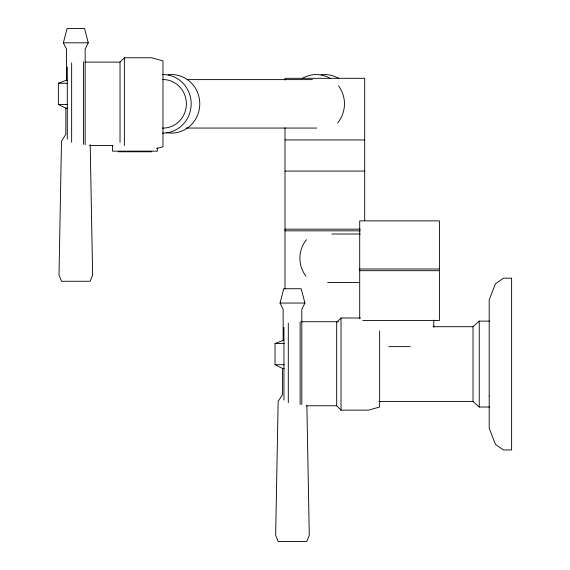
<?xml version="1.0" encoding="UTF-8"?>
<svg xmlns="http://www.w3.org/2000/svg" width="570" height="570" viewBox="0 0 570 570"><rect width="100%" height="100%" fill="white"/><g stroke="black" fill="none" stroke-linecap="round" stroke-linejoin="round"><path stroke-width="0.85" d="M67.531 108.186L65.856 108.186L58.382 104.453L58.382 83.284L66.476 80.171L66.476 49.041L63.363 42.821L67.096 28.5L84.531 28.5L88.264 42.821L85.151 49.041L85.151 144.744M284.188 368.427L282.506 368.427L275.039 364.686L275.039 343.525L283.133 340.411L283.133 309.282L280.02 303.055L283.753 288.733L301.188 288.733L304.921 303.055L301.808 309.282L301.808 404.486M120.021 142.372L120.021 62.116L124.374 57.762L151.77 57.762L162.977 60.876L162.977 146.789L156.572 148.571M360.475 317.996L341.031 317.996L336.671 322.356L336.671 405.776L341.031 410.136L368.427 410.136L379.634 407.023L379.634 331.02M433.107 326.71L473.014 326.71L479.242 321.11L489.516 321.11M63.363 42.821L88.264 42.821M85.151 62.116L120.021 62.116M187.081 79.615L312.481 79.615M66.476 80.171L67.189 80.171M58.382 83.284L67.638 83.284M58.382 104.453L67.638 104.453M186.005 128.05L316.749 128.05M285 139.942L364.686 139.942M89.511 145.542L113.045 145.542M118.154 151.77L151.77 151.77M285 171.071L364.686 171.071M284.879 229.154L360.297 229.154M284.879 230.836L360.297 230.836M331.868 234.006L360.326 234.006M359.584 268.997L439.52 268.997M359.584 270.679L439.52 270.679M327.608 282.449L359.627 282.449M280.02 303.055L304.921 303.055M362.741 320.49L439.399 320.49L439.399 220.875L359.706 220.875L359.706 318.708M300.981 321.729L338.43 321.729M283.133 340.411L283.846 340.411M275.039 343.525L284.295 343.525M388.861 346.631L410.25 346.631M275.039 364.686L284.295 364.686M379.007 401.423L473.014 401.423L479.242 407.023L489.516 407.023M306.168 405.776L336.671 405.776M306.874 405.854L309.282 535.273L306.788 541.5L278.153 541.5L275.659 535.273L278.153 401.423L282.506 394.575L282.506 368.427M90.203 144.73L92.625 275.039L90.131 281.267L61.496 281.267L59.009 275.039L61.496 141.189L65.856 134.335L65.856 108.186M479.242 321.11L479.242 407.023M473.014 326.71L473.014 401.423M433.791 320.105L433.791 327.18M364.686 220.64L364.686 78.304L285 78.304L285 80.071M341.031 317.996L341.031 410.136M300.126 322.043L300.126 404.486M288.299 323.154L288.299 402.605M285 127.78L285 288.919M283.938 327.337L283.938 400.09M157.37 147.829L157.37 151.15L112.547 151.15L112.547 145.336M124.374 57.762L124.374 145.542M83.477 61.809L83.477 144.253M71.642 62.921L71.642 142.372M67.288 67.096L67.288 139.158M162.813 79.551A24.282 23.413 -90 0 1 186.383 104.068A24.282 23.413 -90 0 1 162.364 128.1M162.635 74.57A29.262 28.215 90 0 1 191.185 103.89A29.262 28.215 90 0 1 162.521 133.088M168.072 74.798A29.262 28.215 -90 0 1 199.764 104.709A29.262 28.215 -90 0 1 166.39 132.596M321.238 74.812A29.262 28.215 -90 0 1 338.787 78.396M302.221 78.453A29.262 28.215 -90 0 1 330.201 78.396M338.523 85.863A29.262 28.215 -90 0 1 337.59 122.978M305.976 276.151A29.262 29.027 -90 0 1 306.489 239.664M489.203 396.129L489.203 428.191L495.43 444.379L503.524 449.979L511.618 449.979L511.618 278.153L503.524 278.153L495.43 283.753L489.203 299.941L489.203 396.129"/></g></svg>
